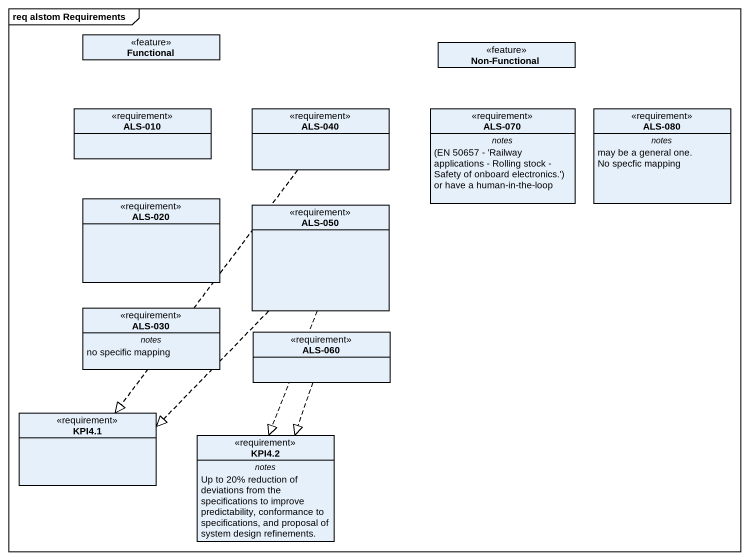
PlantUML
@startuml
mainframe req alstom Requirements
hide circle
hide empty members
class Functional <<feature>>
class "Non-Functional" as Non_Functional <<feature>>
class "ALS-010" as ALS_010 <<requirement>>
class "ALS-040" as ALS_040 <<requirement>>
class "ALS-070" as ALS_070 <<requirement>> {
  -- notes --
  {field} (EN 50657 - 'Railway applications - Rolling stock - Safety of onboard electronics.') or have a human-in-the-loop
}
class "ALS-080" as ALS_080 <<requirement>> {
  -- notes --
  may be a general one.
  No specfic mapping
}
class "ALS-020" as ALS_020 <<requirement>>
class "ALS-050" as ALS_050 <<requirement>>
class "ALS-030" as ALS_030 <<requirement>> {
  -- notes --
  no specific mapping
}
class "ALS-060" as ALS_060 <<requirement>>
class "KPI4.1" as KPI4_1 <<requirement>>
class "KPI4.2" as KPI4_2 <<requirement>> {
  -- notes --
  Up to 20% reduction of deviations from the specifications to improve predictability, conformance to specifications, and proposal of system design refinements.
}
ALS_040 ..|> KPI4_1
ALS_050 ..|> KPI4_1
ALS_050 ..|> KPI4_2
ALS_060 ..|> KPI4_2
@enduml
